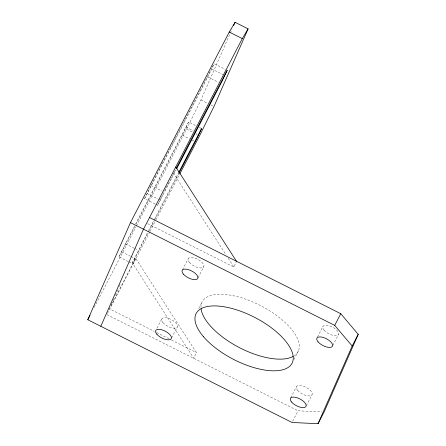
<?xml version="1.0" encoding="UTF-8"?>
<svg xmlns="http://www.w3.org/2000/svg" width="446" height="446" viewBox="0 0 446 446"><rect width="100%" height="100%" fill="white"/><g stroke="black" fill="none" stroke-linecap="round" stroke-linejoin="round"><path stroke-width="0.33" stroke-dasharray="2.23 1.67" d="M128.281 261.601L118.976 256.751L135.244 224.589M128.905 261.913L132.005 263.475L148.284 231.145M155.136 203.961L144.576 198.654L154.773 178.054M155.754 204.274L157.616 205.21L161.324 197.238M195.409 125.438L188.58 122.003L182.224 135.194L136.141 224.098M136.376 225.983L186.573 129.145L200.917 99.982L230.03 33.762M230.309 33.127L231.987 29.302M111.389 304.334L112.788 301.145M113.067 300.509L113.908 298.597M115.308 295.408L116.713 292.219M116.991 291.578L117.833 289.666M119.233 286.477L120.074 284.565M135.634 258.234L133.075 264.06L193.781 358.344L196.34 352.518L135.634 258.234L109.426 308.799L154.126 331.283M147.604 223.658L233.899 267.065L236.207 261.824M161.614 196.653L163.682 192.583M144.576 198.654L207.836 76.929L214.191 63.739L225.364 69.359M155.096 177.436L163.738 160.766M164.056 160.147L169.815 149.036M170.138 148.418L178.779 131.748M179.097 131.13L184.856 120.019M185.179 119.4L193.82 102.731M194.138 102.112L199.897 91.001M200.221 90.382L208.862 73.713M209.18 73.094L211.103 69.392M135.567 223.97L188.58 122.003M118.971 256.918L134.859 226.568M94.173 307.4L136.052 226.596M164.613 190.788L170.372 179.671M170.695 179.058L175.813 169.179M157.616 205.21L176.07 169.926M148.602 230.526L154.366 219.415M154.684 218.796L178.367 173.109M132.005 263.475L148.217 232.511M148.54 231.892L154.299 220.781M154.617 220.162L178.941 173.238M107.503 313.393L149.705 231.97M150.029 231.351L154.823 222.097M156.106 219.627L179.454 174.581M182.464 269.83L188.195 258.775M156.953 328.195L161.731 318.985M198.108 277.702L203.839 266.647M171.643 337.906L177.374 326.851M198.721 308.576L201.904 302.433M293.925 359.56L298.38 350.963M317.502 336.986L322.915 326.544M290.72 397.804L296.451 386.749M292.665 421.253L298.079 410.811L322.023 411.937M332.827 345.472L338.559 334.416M306.363 405.676L312.094 394.621M213.3 65.233L211.421 68.773L223.217 74.705M207.836 76.929L218.389 82.237M200.917 99.982L207.747 103.422M210.852 104.983L212.714 105.919M199.133 127.311L200.995 128.247M185.809 127.038L193.263 130.784M186.573 129.145L192.778 132.267M195.883 133.828L197.126 134.452M182.224 135.194L189.678 138.94M192.159 140.189L194.021 141.126M150.932 185.464L162.11 191.083M147.347 193.62L157.901 198.927M158.525 199.239L160.387 200.176M125.326 243.728L134.017 248.099M134.636 248.411L138.36 250.284M121.741 251.884L130.433 256.255M131.052 256.567L134.776 258.44M156.607 332.532L170.885 339.718M171.509 340.03L196.34 352.518M106.862 314.625L298.079 410.811M173.193 172.78L225.983 254.766M228.246 258.284L233.899 267.065M200.99 307.456A54.016 23.51 27.4 0 1 260.871 305.783A54.016 23.51 27.4 0 1 294.288 355.718M189.399 262.404A8.758 3.813 27.4 0 0 203.175 267.416A8.758 3.813 27.4 0 0 195.476 258.318A8.758 3.813 27.4 0 0 189.399 262.404M162.935 322.609A8.758 3.813 27.4 0 0 176.711 327.626A8.758 3.813 27.4 0 0 169.012 318.522A8.758 3.813 27.4 0 0 162.935 322.609M297.655 390.373A8.758 3.813 27.4 0 0 311.431 395.39A8.758 3.813 27.4 0 0 303.732 386.292A8.758 3.813 27.4 0 0 297.655 390.373M324.119 330.168A8.758 3.813 27.4 0 0 337.895 335.186A8.758 3.813 27.4 0 0 330.196 326.087A8.758 3.813 27.4 0 0 324.119 330.168"/><path stroke-width="0.67" d="M149.544 217.52L340.761 313.705L358.222 334.344L324.075 412.032L318.026 423.7L292.03 422.479L87.778 319.737L130.461 222.632L229.255 32.04L235.064 22.3L248.104 28.856L213.957 106.544L199.607 135.701L179.777 173.962M100.813 326.294L143.495 229.188L242.29 38.596L248.104 28.856M233.665 25.483L235.064 22.3M318.026 423.7L352.173 346.018L358.222 334.344M87.778 319.737L90.014 315.417M176.131 168.56L227.226 70.295L222.03 81.233L176.711 168.688M178.684 172.49L201.62 128.559L196.418 139.498L179.264 172.624M352.173 346.018L334.712 325.374L340.761 313.705M229.255 32.04L242.29 38.596M130.461 222.632L334.712 325.374M175.757 166.955L236.464 261.239M293.212 356.371A54.016 23.51 27.4 0 1 239.53 347.674A54.016 23.51 27.4 0 1 201.096 308.838M183.351 274.073A8.758 3.813 27.4 0 0 197.126 279.084A8.758 3.813 27.4 0 0 189.427 269.986A8.758 3.813 27.4 0 0 183.351 274.073M156.886 334.277A8.758 3.813 27.4 0 0 170.662 339.295A8.758 3.813 27.4 0 0 162.963 330.191A8.758 3.813 27.4 0 0 156.886 334.277M291.606 402.047A8.758 3.813 27.4 0 0 305.382 407.059A8.758 3.813 27.4 0 0 297.683 397.96A8.758 3.813 27.4 0 0 291.606 402.047M318.07 341.837A8.758 3.813 27.4 0 0 331.846 346.854A8.758 3.813 27.4 0 0 324.147 337.756A8.758 3.813 27.4 0 0 318.07 341.837M203.287 336.451A54.016 23.51 27.4 0 0 288.239 367.387A54.016 23.51 27.4 0 0 240.762 311.263A54.016 23.51 27.4 0 0 203.287 336.451"/></g></svg>
